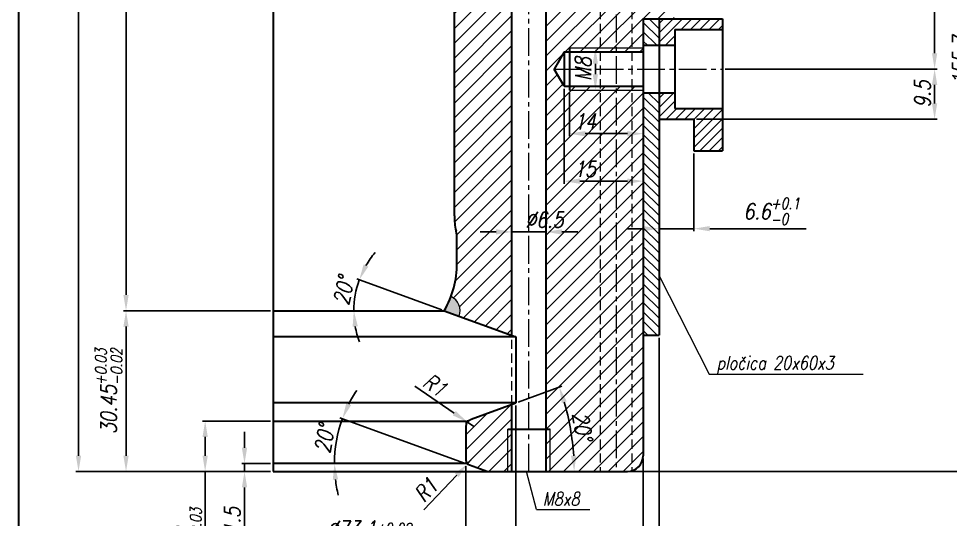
# Model space of a CAD drawing. Extents: x -409 to 828, y -94 to 506.
# Drawn here: x 31.5 to 208.1, y 39.5 to 134.3 of the extents above; entities that cross this region are included whole.
import ezdxf

# ---------------------------------------------------------------- set-up
doc = ezdxf.new("R2010")
doc.units = 0
doc.header["$LTSCALE"] = 7
doc.header["$MEASUREMENT"] = 0
doc.linetypes.add('CENTER2', pattern=[1.125, 0.75, -0.125, 0.125, -0.125])
doc.linetypes.add('HIDDEN', pattern=[0.375, 0.25, -0.125])
doc.layers.get('0').update_dxf_attribs({"linetype": 'CONTINUOUS', "lineweight": 15})
for name, color, linetype, lineweight in [('1', 1, 'CENTER2', 15), ('2', 2, 'HIDDEN', 15), ('3', 3, 'CONTINUOUS', 30), ('8', 252, 'CONTINUOUS', 15)]:
    doc.layers.add(name, color=color, linetype=linetype, lineweight=lineweight)
doc.styles.add('ITALICT', font='ITALICT.shx', dxfattribs={"width": 0.8, "height": 3})
doc.dimstyles.get("Standard").update_dxf_attribs({"dimtxt": 3, "dimasz": 3, "dimexe": 0.5, "dimexo": 0.5, "dimgap": 0.8, "dimtad": 1, "dimdsep": 46, "dimtxsty": 'ITALICT', "dimcen": 0.09, "dimazin": 2, "dimtfac": 1, "dimtmove": 0, "dimatfit": 3, "dimfxl": 1, "dimtolj": 1, "dimtzin": 0, "dimarcsym": 0})
doc.dimstyles.new('Standard$2', dxfattribs={"dimtxt": 3, "dimasz": 3, "dimexe": 0.5, "dimexo": 0.5, "dimgap": 0.8, "dimtad": 1, "dimdsep": 46, "dimtxsty": 'ITALICT', "dimcen": 0.09, "dimazin": 2, "dimtfac": 1, "dimtmove": 0, "dimatfit": 3, "dimfxl": 1, "dimtolj": 1, "dimtzin": 0, "dimarcsym": 0})

# ---------------------------------------------------------------- blocks, each defined once
blk = doc.blocks.new('*D16')
at = {"color": 0, "lineweight": -2, "transparency": 16777216}
for p, q in [((135.88, 120.27), (135.88, 112.03)), ((138.88, 112.53), (146.88, 112.53)), ((149.88, 112.03), (149.88, 112.03))]:
    blk.add_line(p, q, dxfattribs=at)
at = {"color": 0, "transparency": 16777216}
for points in [[(138.88, 113.03), (138.88, 112.03), (135.88, 112.53)], [(146.88, 112.03), (146.88, 113.03), (149.88, 112.53)]]:
    blk.add_solid(points, dxfattribs=at)
at = {"color": 0, "transparency": 16777216, "insert": (138.88, 114.83), "char_height": 3, "attachment_point": 5, "style": 'ITALICT'}
blk.add_mtext('\\A1;14', dxfattribs=at)
blk = doc.blocks.new('*D17')
at = {"color": 0, "lineweight": -2, "transparency": 16777216}
for p, q in [((134.88, 121.02), (134.88, 103.03)), ((137.88, 103.53), (146.88, 103.53)), ((149.88, 103.03), (149.88, 103.03))]:
    blk.add_line(p, q, dxfattribs=at)
at = {"color": 0, "transparency": 16777216}
for points in [[(137.88, 104.03), (137.88, 103.03), (134.88, 103.53)], [(146.88, 103.03), (146.88, 104.03), (149.88, 103.53)]]:
    blk.add_solid(points, dxfattribs=at)
at = {"color": 0, "transparency": 16777216, "insert": (138.84, 105.83), "char_height": 3, "attachment_point": 5, "style": 'ITALICT'}
blk.add_mtext('\\A1;15', dxfattribs=at)
blk = doc.blocks.new('*D26')
at = {"color": 0, "lineweight": -2, "transparency": 16777216}
for p, q in [((158.18, 260.47), (205.6, 260.47)), ((205.1, 257.47), (205.1, 127.77)), ((165.38, 124.77), (205.6, 124.77))]:
    blk.add_line(p, q, dxfattribs=at)
at = {"color": 0, "transparency": 16777216}
for points in [[(204.6, 257.47), (205.6, 257.47), (205.1, 260.47)], [(204.6, 127.77), (205.6, 127.77), (205.1, 124.77)]]:
    blk.add_solid(points, dxfattribs=at)
at = {"color": 0, "transparency": 16777216, "insert": (202.8, 190.04), "char_height": 3, "attachment_point": 5, "rotation": 90, "style": 'ITALICT'}
blk.add_mtext('\\A1;135.7{}{\\H0.71x;\\C3;%%p0.1}', dxfattribs=at)
blk = doc.blocks.new('*D27')
at = {"color": 0, "lineweight": -2, "transparency": 16777216}
for p, q in [((74.19, 279.47), (51.35, 279.47)), ((51.85, 276.47), (51.85, 81.97)), ((79.23, 78.97), (51.35, 78.97))]:
    blk.add_line(p, q, dxfattribs=at)
at = {"color": 0, "transparency": 16777216}
for points in [[(52.35, 276.47), (51.35, 276.47), (51.85, 279.47)], [(51.35, 81.97), (52.35, 81.97), (51.85, 78.97)]]:
    blk.add_solid(points, dxfattribs=at)
at = {"color": 0, "transparency": 16777216, "insert": (49.55, 184.47), "char_height": 3, "attachment_point": 5, "rotation": 90, "style": 'ITALICT'}
blk.add_mtext('\\A1;200.5{}{\\H0.71x;\\C3;%%p0.05}', dxfattribs=at)
blk = doc.blocks.new('*D28')
at = {"color": 0, "lineweight": -2, "transparency": 16777216}
for p, q in [((79.23, 78.97), (51.35, 78.97)), ((51.85, 75.97), (51.85, 51.52)), ((79.23, 48.52), (51.35, 48.52))]:
    blk.add_line(p, q, dxfattribs=at)
at = {"color": 0, "transparency": 16777216}
for points in [[(52.35, 75.97), (51.35, 75.97), (51.85, 78.97)], [(51.35, 51.52), (52.35, 51.52), (51.85, 48.52)]]:
    blk.add_solid(points, dxfattribs=at)
at = {"color": 0, "transparency": 16777216, "insert": (48.57, 63.74), "char_height": 3, "attachment_point": 5, "rotation": 90, "style": 'ITALICT'}
blk.add_mtext('\\A1;30.45{}{\\H0.71x;\\C3;\\S+0.03^ -0.02;}', dxfattribs=at)
blk = doc.blocks.new('*D29')
at = {"color": 0, "lineweight": -2, "transparency": 16777216}
for p, q in [((140.3, 128.77), (140.3, 128.77)), ((140.8, 125.77), (140.8, 123.77)), ((140.3, 120.77), (140.3, 120.77))]:
    blk.add_line(p, q, dxfattribs=at)
at = {"color": 0, "transparency": 16777216}
for points in [[(141.3, 125.77), (140.3, 125.77), (140.8, 128.77)], [(140.3, 123.77), (141.3, 123.77), (140.8, 120.77)]]:
    blk.add_solid(points, dxfattribs=at)
at = {"color": 0, "transparency": 16777216, "insert": (138.5, 124.77), "char_height": 3, "attachment_point": 5, "rotation": 90, "style": 'ITALICT'}
blk.add_mtext('\\A1;M8', dxfattribs=at)
blk = doc.blocks.new('*D31')
at = {"color": 0, "lineweight": -2, "transparency": 16777216}
for p, q in [((74.31, 53.02), (74.31, 56.02)), ((79.23, 50.02), (73.81, 50.02)), ((74.31, 50.02), (74.31, 48.52)), ((79.23, 48.52), (73.81, 48.52)), ((74.31, 45.52), (74.31, 35.89))]:
    blk.add_line(p, q, dxfattribs=at)
at = {"color": 0, "transparency": 16777216}
for points in [[(73.81, 53.02), (74.81, 53.02), (74.31, 50.02)], [(74.81, 45.52), (73.81, 45.52), (74.31, 48.52)]]:
    blk.add_solid(points, dxfattribs=at)
at = {"color": 0, "transparency": 16777216, "insert": (72.01, 39.2), "char_height": 3, "attachment_point": 5, "rotation": 90, "style": 'ITALICT'}
blk.add_mtext('\\A1;1.5', dxfattribs=at)
blk = doc.blocks.new('*D32')
at = {"color": 0, "linetype": 'ByBlock', "lineweight": -2, "transparency": 16777216}
for p, q in [((79.23, 58.08), (66.35, 58.08)), ((66.85, 51.52), (66.85, 55.08)), ((79.23, 48.52), (66.35, 48.52)), ((66.85, 48.52), (66.85, 26.01))]:
    blk.add_line(p, q, dxfattribs=at)
at = {"color": 0, "transparency": 16777216}
for points in [[(67.35, 55.08), (66.35, 55.08), (66.85, 58.08)], [(66.35, 51.52), (67.35, 51.52), (66.85, 48.52)]]:
    blk.add_solid(points, dxfattribs=at)
at = {"color": 0, "transparency": 16777216, "insert": (63.57, 34.59), "char_height": 3, "attachment_point": 5, "rotation": 90, "style": 'ITALICT'}
blk.add_mtext('\\A1;9.56{}{\\H0.71x;\\C3;\\S+0^ -0.03;}', dxfattribs=at)
blk = doc.blocks.new('*D40')
at = {"color": 0, "lineweight": -2, "transparency": 16777216}
for p, q in [((79.23, 279.47), (42.35, 279.47)), ((42.85, 276.47), (42.85, 51.52)), ((79.23, 48.52), (42.35, 48.52))]:
    blk.add_line(p, q, dxfattribs=at)
at = {"color": 0, "transparency": 16777216}
for points in [[(43.35, 276.47), (42.35, 276.47), (42.85, 279.47)], [(42.35, 51.52), (43.35, 51.52), (42.85, 48.52)]]:
    blk.add_solid(points, dxfattribs=at)
at = {"color": 0, "transparency": 16777216, "insert": (39.57, 169.55), "char_height": 3, "attachment_point": 5, "rotation": 90, "style": 'ITALICT'}
blk.add_mtext('\\A1;230.95{}{\\H0.71x;\\C3;\\S+0.08^ -0.07;}', dxfattribs=at)
blk = doc.blocks.new('*D41')
at = {"color": 0, "lineweight": -2, "transparency": 16777216}
for p, q in [((106.6, 64.71), (114.07, 59.58)), ((117.78, 57.03), (116.54, 57.88))]:
    blk.add_line(p, q, dxfattribs=at)
at = {"color": 0, "transparency": 16777216}
blk.add_solid([(113.78, 59.16), (114.35, 59.99), (116.54, 57.88)], dxfattribs=at)
at = {"color": 0, "transparency": 16777216, "insert": (110.4, 64.89), "char_height": 3, "attachment_point": 5, "rotation": 325.498, "style": 'ITALICT'}
blk.add_mtext('\\A1;R1', dxfattribs=at)
blk = doc.blocks.new('*D46')
at = {"color": 0, "lineweight": -2, "transparency": 16777216}
for p, q in [((125.73, 61.02), (125.73, 25.9)), ((122.73, 26.4), (94.59, 26.4))]:
    blk.add_line(p, q, dxfattribs=at)
at = {"color": 0, "transparency": 16777216}
blk.add_solid([(122.73, 25.9), (122.73, 26.9), (125.73, 26.4)], dxfattribs=at)
at = {"color": 0, "transparency": 16777216, "insert": (101.94, 28.7), "char_height": 3, "attachment_point": 5, "style": 'ITALICT'}
blk.add_mtext('\\A1;%%c92{}{\\H0.71x;\\C3;%%p0.2}', dxfattribs=at)
blk = doc.blocks.new('*D47')
at = {"color": 0, "lineweight": -2, "transparency": 16777216}
for p, q in [((116.28, 49.52), (116.28, 34.9)), ((113.28, 35.4), (87.97, 35.4))]:
    blk.add_line(p, q, dxfattribs=at)
at = {"color": 0, "transparency": 16777216}
blk.add_solid([(113.28, 34.9), (113.28, 35.9), (116.28, 35.4)], dxfattribs=at)
at = {"color": 0, "transparency": 16777216, "insert": (98, 37.7), "char_height": 3, "attachment_point": 5, "style": 'ITALICT'}
blk.add_mtext('\\A1;%%c73.1{}{\\H0.71x;\\C3;%%p0.02}', dxfattribs=at)
blk = doc.blocks.new('*D49')
at = {"color": 0, "linetype": 'ByBlock', "lineweight": -2, "transparency": 16777216}
for p, q in [((159.48, 108.77), (159.48, 94.03)), ((149.88, 94.53), (146.88, 94.53)), ((152.88, 94.53), (159.48, 94.53)), ((162.48, 94.53), (180.77, 94.53))]:
    blk.add_line(p, q, dxfattribs=at)
at = {"color": 0, "transparency": 16777216}
for points in [[(149.88, 95.03), (149.88, 94.03), (152.88, 94.53)], [(162.48, 95.03), (162.48, 94.03), (159.48, 94.53)]]:
    blk.add_solid(points, dxfattribs=at)
at = {"color": 0, "transparency": 16777216, "insert": (174.23, 97.81), "char_height": 3, "attachment_point": 5, "style": 'ITALICT'}
blk.add_mtext('\\A1;6.6{}{\\H0.71x;\\C3;\\S+0.1^ -0;}', dxfattribs=at)
blk = doc.blocks.new('*D50')
at = {"color": 0, "lineweight": -2, "transparency": 16777216}
for p, q in [((165.38, 124.77), (205.6, 124.77)), ((205.1, 118.27), (205.1, 121.77)), ((159.98, 115.27), (205.6, 115.27))]:
    blk.add_line(p, q, dxfattribs=at)
at = {"color": 0, "transparency": 16777216}
for points in [[(204.6, 121.77), (205.6, 121.77), (205.1, 124.77)], [(204.6, 118.27), (205.6, 118.27), (205.1, 115.27)]]:
    blk.add_solid(points, dxfattribs=at)
at = {"color": 0, "transparency": 16777216, "insert": (202.8, 120.02), "char_height": 3, "attachment_point": 5, "rotation": 90, "style": 'ITALICT'}
blk.add_mtext('\\A1;9.5', dxfattribs=at)
blk = doc.blocks.new('*D51')
at = {"color": 0, "lineweight": -2, "transparency": 16777216}
for p, q in [((149.88, 51.02), (149.88, 16.9)), ((146.88, 17.4), (101.6, 17.4))]:
    blk.add_line(p, q, dxfattribs=at)
at = {"color": 0, "transparency": 16777216}
blk.add_solid([(146.88, 16.9), (146.88, 17.9), (149.88, 17.4)], dxfattribs=at)
at = {"color": 0, "transparency": 16777216, "insert": (114.8, 19.7), "char_height": 3, "attachment_point": 5, "style": 'ITALICT'}
blk.add_mtext('\\A1;140.3 RAVNO', dxfattribs=at)
blk = doc.blocks.new('*D52')
at = {"color": 0, "lineweight": -2, "transparency": 16777216}
for p, q in [((152.88, 73.87), (152.88, 7.9)), ((149.88, 8.4), (103.1, 8.4))]:
    blk.add_line(p, q, dxfattribs=at)
at = {"color": 0, "transparency": 16777216}
blk.add_solid([(149.88, 7.9), (149.88, 8.9), (152.88, 8.4)], dxfattribs=at)
at = {"color": 0, "transparency": 16777216, "insert": (116.3, 10.7), "char_height": 3, "attachment_point": 5, "style": 'ITALICT'}
blk.add_mtext('\\A1;146.3 RAVNO', dxfattribs=at)
blk = doc.blocks.new('*D56')
at = {"color": 0, "lineweight": -2, "transparency": 16777216}
blk.add_line((115.81, 50.19), (92.39, 58.71), dxfattribs=at)
for start, end in [(146.1957, 153.0978), (160, 180), (186.9022, 193.8043)]:
    blk.add_arc((116.28, 50.02), 24.92, start, end, dxfattribs=at)
at = {"color": 0, "transparency": 16777216}
for points in [[(93.6, 61.49), (94.51, 61.09), (92.86, 58.54)], [(92.04, 47.05), (91.04, 46.99), (91.36, 50.02)]]:
    blk.add_solid(points, dxfattribs=at)
at = {"color": 0, "transparency": 16777216, "insert": (89.47, 54.74), "char_height": 3, "attachment_point": 5, "rotation": 80, "style": 'ITALICT'}
blk.add_mtext('\\A1;20%%d', dxfattribs=at)
blk = doc.blocks.new('*D66')
at = {"color": 0, "lineweight": -2, "transparency": 16777216}
blk.add_line((126.2, 61.69), (134.44, 64.69), dxfattribs=at)
blk.add_arc((90.01, 48.52), 46.78, 3.6752, 16.3248, dxfattribs=at)
at = {"color": 0, "transparency": 16777216}
for points in [[(135.38, 61.82), (134.43, 61.51), (133.97, 64.52)], [(136.19, 51.5), (137.19, 51.53), (136.79, 48.52)]]:
    blk.add_solid(points, dxfattribs=at)
at = {"color": 0, "transparency": 16777216, "insert": (138.34, 57.04), "char_height": 3, "attachment_point": 5, "rotation": 280, "style": 'ITALICT'}
blk.add_mtext('\\A1;20%%d', dxfattribs=at)
blk = doc.blocks.new('*D67')
at = {"color": 0, "lineweight": -2, "transparency": 16777216}
for p, q in [((117.28, 50.72), (116.59, 49.99)), ((108.29, 41.25), (114.52, 47.82))]:
    blk.add_line(p, q, dxfattribs=at)
at = {"color": 0, "transparency": 16777216}
blk.add_solid([(114.88, 47.47), (114.16, 48.16), (116.59, 49.99)], dxfattribs=at)
at = {"color": 0, "transparency": 16777216, "insert": (108.7, 45.03), "char_height": 3, "attachment_point": 5, "rotation": 46.4913, "style": 'ITALICT'}
blk.add_mtext('\\A1;R1', dxfattribs=at)
blk = doc.blocks.new('*D91')
at = {"color": 0, "lineweight": -2, "transparency": 16777216}
for p, q in [((148.23, 204.22), (212.8, 204.22)), ((212.3, 51.52), (212.3, 201.22)), ((147.38, 48.52), (212.8, 48.52))]:
    blk.add_line(p, q, dxfattribs=at)
at = {"color": 0, "transparency": 16777216}
for points in [[(212.8, 201.22), (211.8, 201.22), (212.3, 204.22)], [(211.8, 51.52), (212.8, 51.52), (212.3, 48.52)]]:
    blk.add_solid(points, dxfattribs=at)
at = {"color": 0, "transparency": 16777216, "insert": (210, 126.37), "char_height": 3, "attachment_point": 5, "rotation": 90, "style": 'ITALICT'}
blk.add_mtext('\\A1;155.7', dxfattribs=at)
blk = doc.blocks.new('*D134')
at = {"color": 0, "linetype": 'ByBlock', "lineweight": -2, "transparency": 16777216}
blk.add_line((111.71, 79.14), (95.59, 85), dxfattribs=at)
for start, end in [(139.9291, 149.9646), (160, 180), (190.0354, 200.0708)]:
    blk.add_arc((112.18, 78.97), 17.15, start, end, dxfattribs=at)
at = {"color": 0, "transparency": 16777216}
for points in [[(96.88, 87.76), (97.78, 87.34), (96.06, 84.83)], [(95.79, 76.02), (94.79, 75.94), (95.03, 78.97)]]:
    blk.add_solid(points, dxfattribs=at)
at = {"color": 0, "transparency": 16777216, "insert": (93.1, 82.78), "char_height": 3, "attachment_point": 5, "rotation": 78.6989, "style": 'ITALICT'}
blk.add_mtext('\\A1;20%%d', dxfattribs=at)
blk = doc.blocks.new('*D142')
at = {"color": 0, "lineweight": -2, "transparency": 16777216}
for p, q in [((121.98, 93.92), (118.98, 93.92)), ((124.98, 95.18), (124.98, 93.42)), ((124.98, 93.92), (131.48, 93.92)), ((131.48, 95.18), (131.48, 93.42)), ((134.48, 93.92), (137.48, 93.92))]:
    blk.add_line(p, q, dxfattribs=at)
at = {"color": 0, "transparency": 16777216}
for points in [[(121.98, 93.42), (121.98, 94.42), (124.98, 93.92)], [(134.48, 94.42), (134.48, 93.42), (131.48, 93.92)]]:
    blk.add_solid(points, dxfattribs=at)
at = {"color": 0, "transparency": 16777216, "insert": (131.15, 96.22), "char_height": 3, "attachment_point": 5, "style": 'ITALICT'}
blk.add_mtext('\\A1;%%C6.5', dxfattribs=at)
blk = doc.blocks.new('*D143')
at = {"color": 0, "lineweight": -2, "transparency": 16777216}
blk.add_arc((128.23, 209.14), 58.36, 92.9458, 104.0542, dxfattribs=at)
at = {"color": 0, "transparency": 16777216}
for points in [[(125.24, 266.93), (125.21, 267.93), (128.23, 267.5)], [(113.92, 266.24), (114.19, 265.27), (111.16, 264.95)]]:
    blk.add_solid(points, dxfattribs=at)
at = {"color": 0, "transparency": 16777216, "insert": (119.26, 269.14), "char_height": 3, "attachment_point": 5, "rotation": 8.5, "style": 'ITALICT'}
blk.add_mtext('\\A1;17%%d', dxfattribs=at)

msp = doc.modelspace()

# ---------------------------------------------------------------- hatches: boundary and pattern name
h = msp.add_hatch(color=256)
h.paths.add_polyline_path([(95.5759, 279.4683), (93.3759, 279.4683, 0.41421356), (92.5759, 278.6683), (92.5759, 277.1683, 0.0087517), (92.5881, 276.4683, 0.4130178)])
h.paths.add_polyline_path([(113.4486, 81.6849, -0.04156546), (112.1759, 78.9683), (114.995, 77.9422, 0.38836393)])
at = {"layer": '8'}
h = msp.add_hatch(dxfattribs=at)
h.set_pattern_fill('_USER', color=256, scale=2, angle=45, style=0, pattern_type=0)
h.set_pattern_definition([(45, (-750.9619, 0), (-1.4142136, 1.4142136), [])])
h.paths.add_polyline_path([(124.9759, 208.6592), (124.8187, 209.1735), (113.8837, 207.1237, -0.04342478), (114.5759, 199.1683), (114.5759, 194.1683, -0.05538514), (114.5027, 193.5097), (114.393, 193.0219, 0.05538514), (114.0759, 190.1683), (114.0759, 96.9683, 0.05538514), (114.393, 94.1146), (114.5027, 93.6268, -0.05538514), (114.5759, 92.9683), (114.5759, 87.9683, -0.08899347), (113.4486, 81.6849, -0.38836393), (114.995, 77.9422), (124.9759, 74.3094)])
h.paths.add_polyline_path([(113.7575, 207.8123), (124.6127, 209.8471), (117.0716, 234.5128), (105.8199, 226.1856, -0.10994604)])
h.paths.add_polyline_path([(97.4276, 245.1226), (98.3759, 239.1683, 0.14459439), (102.7668, 229.9644, -0.02258496), (105.405, 226.7494), (116.8545, 235.223), (113.0664, 247.6133)])
h.paths.add_polyline_path([(94.4015, 264.1226), (97.3175, 245.8139), (112.8598, 248.2892), (107.3867, 266.1907)])
h.paths.add_polyline_path([(92.5881, 276.4683, 0.0307428), (92.8248, 274.0226), (94.2914, 264.8139), (107.1801, 266.8666), (106.7414, 268.3014), (106.0242, 268.0821), (102.5431, 279.4683), (95.5759, 279.4683, -0.4130178)])
h.paths.add_polyline_path([(102.5431, 279.4683), (106.0242, 268.0821), (106.7414, 268.3014), (103.3274, 279.4683)])
h.paths.add_polyline_path([(110.3823, 278.6247), (112.9574, 270.2018), (113.6747, 270.4211), (110.9829, 279.2253)])
h.paths.add_polyline_path([(110.9829, 279.2253), (110.9087, 279.4683), (110.1244, 279.4683), (110.3823, 278.6247)])
h.paths.add_polyline_path([(111.2259, 279.4683), (110.9829, 279.2253), (113.6747, 270.4211), (112.9574, 270.2018), (124.9759, 230.8912), (124.9759, 271.4683), (124.2259, 271.4683), (124.2259, 279.4683)])
h.paths.add_polyline_path([(121.3179, 265.6596), (130.2935, 268.4038), (132.0477, 262.6659), (123.0721, 259.9218)], flags=9)
h.paths.add_polyline_path([(124.2259, 271.4683), (124.9759, 271.4683), (124.9759, 279.4683), (124.2259, 279.4683)])
h.paths.add_polyline_path([(132.2259, 271.4683), (132.2259, 279.4683), (131.4759, 279.4683), (131.4759, 271.4683)])
h.paths.add_polyline_path([(141.7259, 48.5183), (141.7259, 120.7683), (135.8759, 120.7683), (135.8759, 121.5183), (134.8759, 121.5183), (132.9995, 124.7683), (134.8759, 128.0183), (135.8759, 128.0183), (135.8759, 128.7683), (141.7259, 128.7683), (141.7259, 204.2183), (144.6759, 205.9214), (144.6759, 255.7683), (144.6759, 260.4683), (144.6759, 279.4683), (132.2259, 279.4683), (132.2259, 271.4683), (131.4759, 271.4683), (131.4759, 56.5183), (132.2259, 56.5183), (132.2259, 48.5183)])
h.paths.add_polyline_path([(126.4588, 99.2238), (135.8445, 99.2238), (135.8445, 93.2238), (126.4588, 93.2238)], flags=9)
h.paths.add_polyline_path([(124.9759, 61.2448), (117.2629, 58.4375, 0.31529879), (116.2759, 57.0279), (116.2759, 50.7185, 0.31529879), (116.9339, 49.7788), (120.3971, 48.5183), (124.2259, 48.5183), (124.2259, 56.5183), (124.9759, 56.5183)])
h.paths.add_polyline_path([(124.9759, 56.5183), (124.2259, 56.5183), (124.2259, 48.5183), (124.9759, 48.5183)])
h.paths.add_polyline_path([(132.2259, 48.5183), (132.2259, 56.5183), (131.4759, 56.5183), (131.4759, 48.5183)])
h.paths.add_polyline_path([(141.7259, 120.7683), (141.7259, 48.5183), (144.7259, 48.5183), (144.7259, 120.7683)])
h.paths.add_polyline_path([(144.7259, 120.7683), (144.7259, 48.5183), (146.8759, 48.5183, 0.07194075), (147.7259, 48.6412), (147.7259, 120.7683)])
h.paths.add_polyline_path([(135.8759, 121.5183), (135.8759, 120.7683), (141.7259, 120.7683), (141.7259, 121.5183)])
h.paths.add_polyline_path([(144.7259, 121.5183), (141.7259, 121.5183), (141.7259, 120.7683), (144.7259, 120.7683)])
h.paths.add_polyline_path([(147.7259, 121.5183), (144.7259, 121.5183), (144.7259, 120.7683), (147.7259, 120.7683)])
h.paths.add_polyline_path([(149.8759, 121.5183), (147.7259, 121.5183), (147.7259, 120.7683), (149.8759, 120.7683)])
h.paths.add_polyline_path([(147.7259, 48.6412, 0.33236862), (149.8759, 51.5183), (149.8759, 74.3683), (149.8759, 120.2683), (149.8759, 120.7683), (147.7259, 120.7683)])
h.paths.add_polyline_path([(141.7259, 128.7683), (141.7259, 128.0183), (144.7259, 128.0183), (144.7259, 128.7683)])
h.paths.add_polyline_path([(135.8759, 128.7683), (135.8759, 128.0183), (141.7259, 128.0183), (141.7259, 128.7683)])
h.paths.add_polyline_path([(147.7259, 128.0183), (147.7259, 128.7683), (144.7259, 128.7683), (144.7259, 128.0183)])
h.paths.add_polyline_path([(149.8759, 128.0183), (149.8759, 128.7683), (147.7259, 128.7683), (147.7259, 128.0183)])
h.paths.add_polyline_path([(149.8759, 129.2683), (149.8759, 134.2683), (149.8759, 134.3683), (155.7259, 134.3683), (155.7259, 184.7183), (147.7259, 192.7183), (147.7259, 128.7683), (149.8759, 128.7683)])
h.paths.add_polyline_path([(147.7259, 128.7683), (147.7259, 192.7183), (144.7259, 195.7183), (144.7259, 128.7683)])
h.paths.add_polyline_path([(144.7259, 128.7683), (144.7259, 195.7183), (144.6759, 195.7683), (144.6759, 204.2183), (141.7259, 204.2183), (141.7259, 128.7683)])
h.paths.add_polyline_path([(111.7475, 243.0171), (114.4582, 234.1507), (108.7204, 232.3965), (106.0097, 241.2628)], flags=24)
h.paths.add_polyline_path([(115.5318, 271.6121), (122.1017, 272.594), (122.9885, 266.6599), (116.4186, 265.6781)], flags=24)
h.paths.add_polyline_path([(140.6606, 61.1701), (141.9332, 53.9529), (136.0244, 52.911), (134.7518, 60.1282)], flags=24)
h.paths.add_polyline_path([(136.2083, 108.8277), (141.4797, 108.8277), (141.4797, 102.8277), (136.2083, 102.8277)], flags=24)
h.paths.add_polyline_path([(136.2973, 117.8277), (141.4545, 117.8277), (141.4545, 111.8277), (136.2973, 111.8277)], flags=24)
h = msp.add_hatch(dxfattribs=at)
h.set_pattern_fill('ANSI31', color=256, scale=10, angle=90, style=0)
h.set_pattern_definition([(135, (-1295.4375, -88.0965), (-0.8838835, -0.8838835), [])])
h.paths.add_polyline_path([(152.8759, 74.3683), (152.8759, 115.2683), (152.8759, 120.2683), (149.8759, 120.2683), (149.8759, 74.3683)])
h.paths.add_polyline_path([(149.8759, 134.2683), (149.8759, 129.2683), (152.8759, 129.2683), (152.8759, 134.2683)])
h = msp.add_hatch(dxfattribs=at)
h.set_pattern_fill('ANSI31', color=256, scale=10, style=0)
h.set_pattern_definition([(45, (-47.3794, -88.0965), (-0.8838835, 0.8838835), [])])
h.paths.add_polyline_path([(155.8759, 129.2683), (155.8759, 132.2683), (164.8759, 132.2683), (164.8759, 134.2683), (152.8759, 134.2683), (152.8759, 129.2683)])
h.paths.add_polyline_path([(152.8759, 115.2683), (159.4759, 115.2683), (159.4759, 109.2683), (164.8759, 109.2683), (164.8759, 117.2683), (155.8759, 117.2683), (155.8759, 120.2683), (152.8759, 120.2683)])

# ---------------------------------------------------------------- linework, layer by layer
for p, q in [((135.8759, 128.7683), (149.8759, 128.7683)), ((135.8759, 120.7683), (149.8759, 120.7683)), ((152.8759, 85.5771), (162.3479, 66.9627)), ((162.3479, 66.9627), (191.5801, 66.9627)), ((124.2259, 48.5183), (124.2259, 56.5183)), ((132.2259, 48.5183), (132.2259, 56.5183)), ((129.676, 41.3076), (127.7784, 48.5183)), ((129.676, 41.3076), (139.7745, 41.3076))]:
    msp.add_line(p, q)
msp.add_arc((112.1759, 78.9683), 3, 339.99998, 64.897477)
at = {"layer": '1'}
for p, q in [((128.2259, 48.5183), (128.2259, 279.4683)), ((144.7259, 205.9503), (144.7259, 48.5183)), ((132.9995, 124.7683), (164.8759, 124.7683))]:
    msp.add_line(p, q, dxfattribs=at)
at = {"layer": '2'}
for p, q in [((141.7259, 204.2183), (141.7259, 48.5183)), ((147.7259, 204.2183), (147.7259, 48.6412)), ((124.9759, 61.2448), (124.9759, 74.3094)), ((116.2759, 58.0783), (117.2629, 58.4375)), ((116.2759, 58.0783), (116.2759, 57.0279)), ((116.2759, 50.7185), (116.2759, 50.0183)), ((116.2759, 50.0183), (116.9339, 49.7788))]:
    msp.add_line(p, q, dxfattribs=at)
at = {"layer": '3'}
for p, q in [((31.4997, 501.465), (31.4997, -89.1371)), ((79.7259, 279.4683), (79.7259, 48.5183)), ((131.4759, 48.5183), (131.4759, 279.4683)), ((124.9759, 74.3094), (124.9759, 208.6592)), ((114.0759, 96.9683), (114.0759, 190.1683)), ((149.8759, 134.3683), (149.8759, 51.5183)), ((149.8759, 134.2683), (164.8759, 134.2683)), ((152.8759, 134.2683), (152.8759, 74.3683)), ((164.8759, 134.2683), (164.8759, 109.2683)), ((155.8759, 132.2683), (164.8759, 132.2683)), ((155.8759, 132.2683), (155.8759, 117.2683)), ((149.8759, 129.2683), (155.8759, 129.2683)), ((134.8759, 128.0183), (132.9995, 124.7683)), ((134.8759, 128.0183), (134.8759, 121.5183)), ((134.8759, 128.0183), (149.8759, 128.0183)), ((135.8759, 128.7683), (135.8759, 120.7683)), ((134.8759, 121.5183), (132.9995, 124.7683)), ((134.8759, 121.5183), (149.8759, 121.5183)), ((149.8759, 120.2683), (155.8759, 120.2683)), ((155.8759, 117.2683), (164.8759, 117.2683)), ((152.8759, 115.2683), (159.4759, 115.2683)), ((159.4759, 115.2683), (159.4759, 109.2683)), ((159.4759, 109.2683), (164.8759, 109.2683)), ((114.5027, 93.6268), (114.393, 94.1146)), ((114.5759, 87.9683), (114.5759, 92.9683)), ((79.7259, 78.9683), (112.1759, 78.9683)), ((112.1759, 78.9683), (125.7259, 74.0365)), ((149.8759, 74.3683), (152.8759, 74.3683)), ((125.7259, 74.0365), (79.7259, 74.0365)), ((125.7259, 74.0365), (125.7259, 61.5178)), ((125.7259, 61.5178), (79.7259, 61.5178)), ((117.2629, 58.4375), (125.7259, 61.5178)), ((124.9759, 48.5183), (124.9759, 61.2448)), ((79.7259, 58.0783), (116.2759, 58.0783)), ((116.2759, 57.0279), (116.2759, 50.7185)), ((124.2259, 56.5183), (132.2259, 56.5183)), ((116.2759, 50.0183), (79.7259, 50.0183)), ((116.9339, 49.7788), (120.3971, 48.5183)), ((79.7259, 48.5183), (146.8759, 48.5183))]:
    msp.add_line(p, q, dxfattribs=at)
for centre, radius, start, end in [((127.0759, 96.9683), 13, 180, 192.680383), ((111.5759, 92.9683), 3, 0, 12.680383), ((96.5009, 87.9683), 18.075, 330.137166, 0), ((117.7759, 57.0279), 1.5, 110, 180), ((146.8759, 51.5183), 3, 270, 0), ((117.2759, 50.7185), 1, 180, 250)]:
    msp.add_arc(centre, radius, start, end, dxfattribs=at)

# ---------------------------------------------------------------- texts
at = {"style": 'ITALICT', "width": 0.8}
for s, p in [('pločica 20x60x3', (163.7712, 67.8484)), ('M8x8', (130.8527, 42.0918))]:
    msp.add_text(s, height=2.5, dxfattribs=at).set_placement(p)

# ---------------------------------------------------------------- dimensions: what is measured, and where the dimension line sits
for base, p1, p2, text, override, picture, middle in [((42.8506, 48.5183), (79.7259, 279.4683), (79.7259, 48.5183), '<>{}{\\H0.71x;\\C3;\\S+0.08^ -0.07;}', {"dimtp": 0.08, "dimtm": 0.07}, '*D40', (42.8506, 169.5469)), ((51.8506, 78.9683), (74.6891, 279.4683), (79.7259, 78.9683), '<>{}{\\H0.71x;\\C3;%%p0.05}', {"dimtp": 0.05, "dimtm": 0.05}, '*D27', (51.8506, 184.4683)), ((205.1032, 124.7683), (157.6759, 260.4683), (164.8759, 124.7683), '<>{}{\\H0.71x;\\C3;%%p0.1}', {"dimtp": 0.1, "dimtm": 0.1, "dimtmove": 0}, '*D26', (205.1032, 190.0367)), ((66.8506, 58.0783), (79.7259, 48.5183), (79.7259, 58.0783), '<>{}{\\H0.71x;\\C3;\\S+0^ -0.03;}', {"dimpost": '<>', "dimtp": 0, "dimtm": 0.03, "dimtdec": 2, "dimfxl": 1.5, "dimtzin": 8, "dimarcsym": 1}, '*D32', (66.8506, 34.5888))]:
    dim = msp.add_linear_dim(base=base, p1=p1, p2=p2, angle=90, text=text, dimstyle='Standard', override=override)
    dim.commit()
    dim.dimension.update_dxf_attribs({"geometry": picture, "text_midpoint": middle, "dimtype": 160})
dim = msp.add_angular_dim_2l(base=(122.4636, 267.2171), line1=((128.2259, 48.5183), (128.2259, 279.4683)), line2=((128.2259, 209.1449), (106.7259, 279.4683)), dimstyle='Standard$2', override={"dimtxsty": 'ITALICT'})
dim.commit()
dim.dimension.update_dxf_attribs({"geometry": '*D143', "text_midpoint": (119.2602, 269.136)})
dim = msp.add_linear_dim(base=(212.3002, 204.2183), p1=(146.8759, 48.5183), p2=(147.7259, 204.2183), angle=90, dimstyle='Standard', override={"dimtmove": 0})
dim.commit()
dim.dimension.update_dxf_attribs({"geometry": '*D91', "text_midpoint": (212.3002, 126.3683), "dimtype": 160})
dim = msp.add_linear_dim(base=(140.8046, 120.7683), p1=(140.8046, 128.7683), p2=(140.8046, 120.7683), angle=90, text='M<>', dimstyle='Standard')
dim.commit()
dim.dimension.update_dxf_attribs({"geometry": '*D29', "text_midpoint": (140.8046, 124.7683), "dimtype": 160})
for base, p1, p2, picture, middle in [((205.1032, 124.7683), (159.4759, 115.2683), (164.8759, 124.7683), '*D50', (202.8032, 120.0183)), ((74.3079, 48.5183), (79.7259, 50.0183), (79.7259, 48.5183), '*D31', (72.0079, 39.204))]:
    dim = msp.add_linear_dim(base=base, p1=p1, p2=p2, angle=90, dimstyle='Standard')
    dim.commit()
    dim.dimension.update_dxf_attribs({"geometry": picture, "text_midpoint": middle})
for base, p1, p2, picture, middle in [((149.8759, 103.5277), (134.8759, 121.5183), (149.8759, 103.5277), '*D17', (138.844, 103.5277)), ((149.8759, 112.5277), (135.8759, 120.7683), (149.8759, 112.5277), '*D16', (138.8759, 112.5277))]:
    dim = msp.add_linear_dim(base=base, p1=p1, p2=p2, dimstyle='Standard')
    dim.commit()
    dim.dimension.update_dxf_attribs({"geometry": picture, "text_midpoint": middle, "dimtype": 160})
for base, p1, p2, text, override, picture, middle in [((159.4759, 94.5277), (152.8759, 94.5277), (159.4759, 109.2683), '<>{}{\\H0.71x;\\C3;\\S+0.1^ -0;}', {"dimpost": '<>', "dimtp": 0.1, "dimfxl": 1.5, "dimtzin": 8, "dimarcsym": 1}, '*D49', (174.2279, 94.5277)), ((79.7259, 8.3994), (152.8759, 74.3683), (79.7259, 48.5183), '<> RAVNO', {"dimlfac": 2, "dimse2": 1, "dimsd2": 1, "dimtmove": 0}, '*D52', (116.3009, 8.3994)), ((79.7259, 26.3994), (125.7259, 61.5178), (79.7259, 48.5183), '%%c<>{}{\\H0.71x;\\C3;%%p0.2}', {"dimlfac": 2, "dimse2": 1, "dimsd2": 1, "dimtp": 0.2, "dimtm": 0.2, "dimtmove": 0}, '*D46', (101.9445, 26.3994)), ((79.7259, 17.3994), (149.8759, 51.5183), (79.7259, 48.5183), '<> RAVNO', {"dimlfac": 2, "dimse2": 1, "dimsd2": 1, "dimtmove": 0}, '*D51', (114.8009, 17.3994))]:
    dim = msp.add_linear_dim(base=base, p1=p1, p2=p2, text=text, dimstyle='Standard', override=override)
    dim.commit()
    dim.dimension.update_dxf_attribs({"geometry": picture, "text_midpoint": middle, "dimtype": 160})
dim = msp.add_linear_dim(base=(131.4759, 93.9238), p1=(124.9759, 95.6757), p2=(131.4759, 95.6757), dimstyle='Standard', override={"dimpost": '%%C<>'})
dim.commit()
dim.dimension.update_dxf_attribs({"geometry": '*D142', "text_midpoint": (131.1517, 93.9238), "dimtype": 160})
dim = msp.add_angular_dim_2l(base=(95.1419, 80.9592), line1=((112.1759, 78.9683), (124.4509, 74.5005)), line2=((79.7759, 78.9683), (112.1759, 78.9683)), dimstyle='Standard', override={"dimtxsty": 'ITALICT', "dimarcsym": 1})
dim.commit()
dim.dimension.update_dxf_attribs({"geometry": '*D134', "text_midpoint": (95.3584, 82.329), "dimtype": 162})
dim = msp.add_linear_dim(base=(51.8506, 48.5183), p1=(79.7259, 78.9683), p2=(79.7259, 48.5183), angle=90, text='<>{}{\\H0.71x;\\C3;\\S+0.03^ -0.02;}', dimstyle='Standard', override={"dimtp": 0.03, "dimtm": 0.02})
dim.commit()
dim.dimension.update_dxf_attribs({"geometry": '*D28', "text_midpoint": (48.5656, 63.7433)})
dim = msp.add_radius_dim(center=(117.7759, 57.0279), mpoint=(116.5397, 57.8776), text='R1', dimstyle='Standard')
dim.commit()
dim.dimension.update_dxf_attribs({"geometry": '*D41', "text_midpoint": (110.402, 64.8871)})
for base, line1, line2, picture, middle in [((136.4718, 53.9489), ((79.7259, 48.5183), (146.8759, 48.5183)), ((117.2629, 58.4375), (125.7259, 61.5178)), '*D66', (138.3425, 57.0406)), ((92.0291, 55.7648), ((116.2759, 50.0183), (79.7259, 50.0183)), ((116.2759, 50.0183), (120.3971, 48.5183)), '*D56', (89.471, 54.7447))]:
    dim = msp.add_angular_dim_2l(base=base, line1=line1, line2=line2, dimstyle='Standard')
    dim.commit()
    dim.dimension.update_dxf_attribs({"geometry": picture, "text_midpoint": middle})
dim = msp.add_linear_dim(base=(79.7259, 35.3994), p1=(116.2759, 50.0183), p2=(79.7259, 48.5183), text='%%c<>{}{\\H0.71x;\\C3;%%p0.02}', dimstyle='Standard', override={"dimlfac": 2, "dimse2": 1, "dimsd2": 1, "dimtp": 0.02, "dimtm": 0.02, "dimtmove": 0})
dim.commit()
dim.dimension.update_dxf_attribs({"geometry": '*D47', "text_midpoint": (98.0009, 37.6994)})
dim = msp.add_radius_dim(center=(117.2759, 50.7185), mpoint=(116.5874, 49.9932), dimstyle='Standard')
dim.commit()
dim.dimension.update_dxf_attribs({"geometry": '*D67', "text_midpoint": (108.7034, 45.0285)})

doc.saveas('drawing.dxf')
